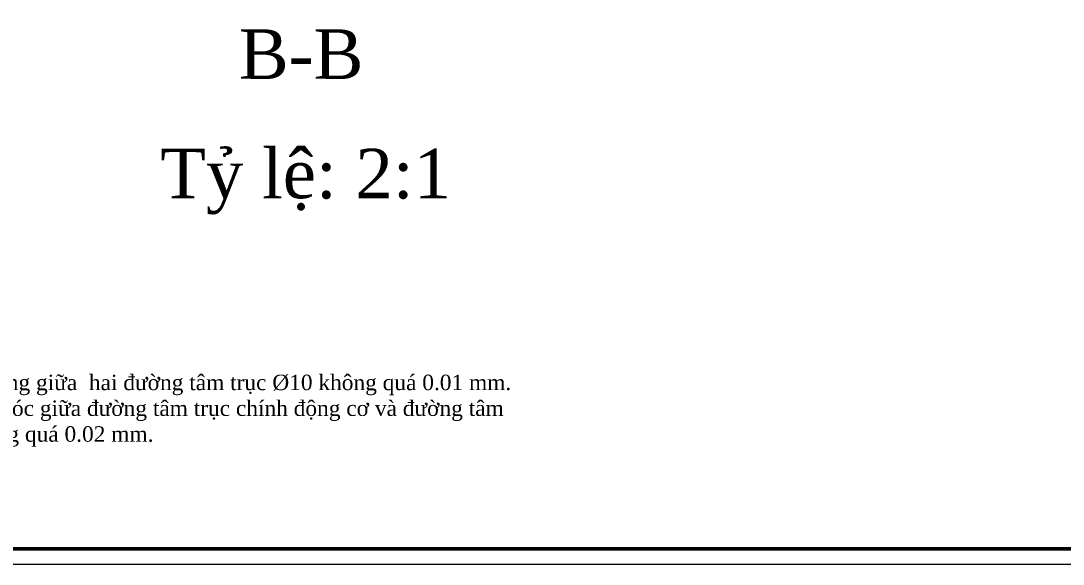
# Model space of a CAD drawing. Header units: inches. Extents: x -122986 to 27550, y -4965 to 6170.
# Drawn here: x 4023.7 to 4360.5, y 361.7 to 537.4 of the extents above; entities that cross this region are included whole.
import ezdxf

# ---------------------------------------------------------------- set-up
doc = ezdxf.new("R2010")
doc.units = ezdxf.units.IN
doc.header["$LTSCALE"] = 2
doc.header["$MEASUREMENT"] = 0
for name, color, linetype, lineweight in [('1 mãnh', 7, 'Continuous', 5), ('1 Đậm', 7, 'Continuous', 50), ('duong ghi', 4, 'Continuous', 20)]:
    doc.layers.add(name, color=color, linetype=linetype, lineweight=lineweight)
doc.styles.add('ISO-25', font='times.ttf', dxfattribs={"height": 2})

msp = doc.modelspace()

# ---------------------------------------------------------------- linework, layer by layer
at = {"layer": '1 mãnh', "ltscale": 15}
msp.add_lwpolyline([(3780.506, 361.68), (4969.506, 361.68), (4969.506, 1202.68), (3780.506, 1202.68)], close=True, dxfattribs=at)
at = {"layer": '1 Đậm', "ltscale": 0.2}
msp.add_lwpolyline([(3806.506, 366.68), (4964.506, 366.68), (4964.506, 1196.68), (3806.506, 1196.68)], close=True, dxfattribs=at)

# ---------------------------------------------------------------- texts
at = {"insert": (3922.412, 431.277), "char_height": 7, "attachment_point": 1}
msp.add_mtext_dynamic_manual_height_columns('\\pi-21,l29.398,t29.398;{\\fTimes New Roman TUR|b0|i0|c0|p18;\\H0.71429x;YÊU CẦU KĨ THUẬT\\P\\pl42,t42;-^IĐộ không song song giữa  hai đường tâm trục Ø10 không quá 0.01 mm.\\P-^IĐộ không vuông góc giữa đường tâm trục chính động cơ và đường tâm thanh truyền không quá 0.02 mm.}', width=270.01587, gutter_width=17.5, heights=[214.239], dxfattribs=at)
at = {"layer": 'duong ghi', "char_height": 16, "attachment_point": 1, "style": 'ISO-25'}
for s, insert, width in [('B-B', (4094.133, 534.603), 16.0699), ('Tỷ lệ: 2:1', (4068.753, 496), 175.68703)]:
    msp.add_mtext(s, dxfattribs=dict(at, insert=insert, width=width))

doc.saveas('drawing.dxf')
